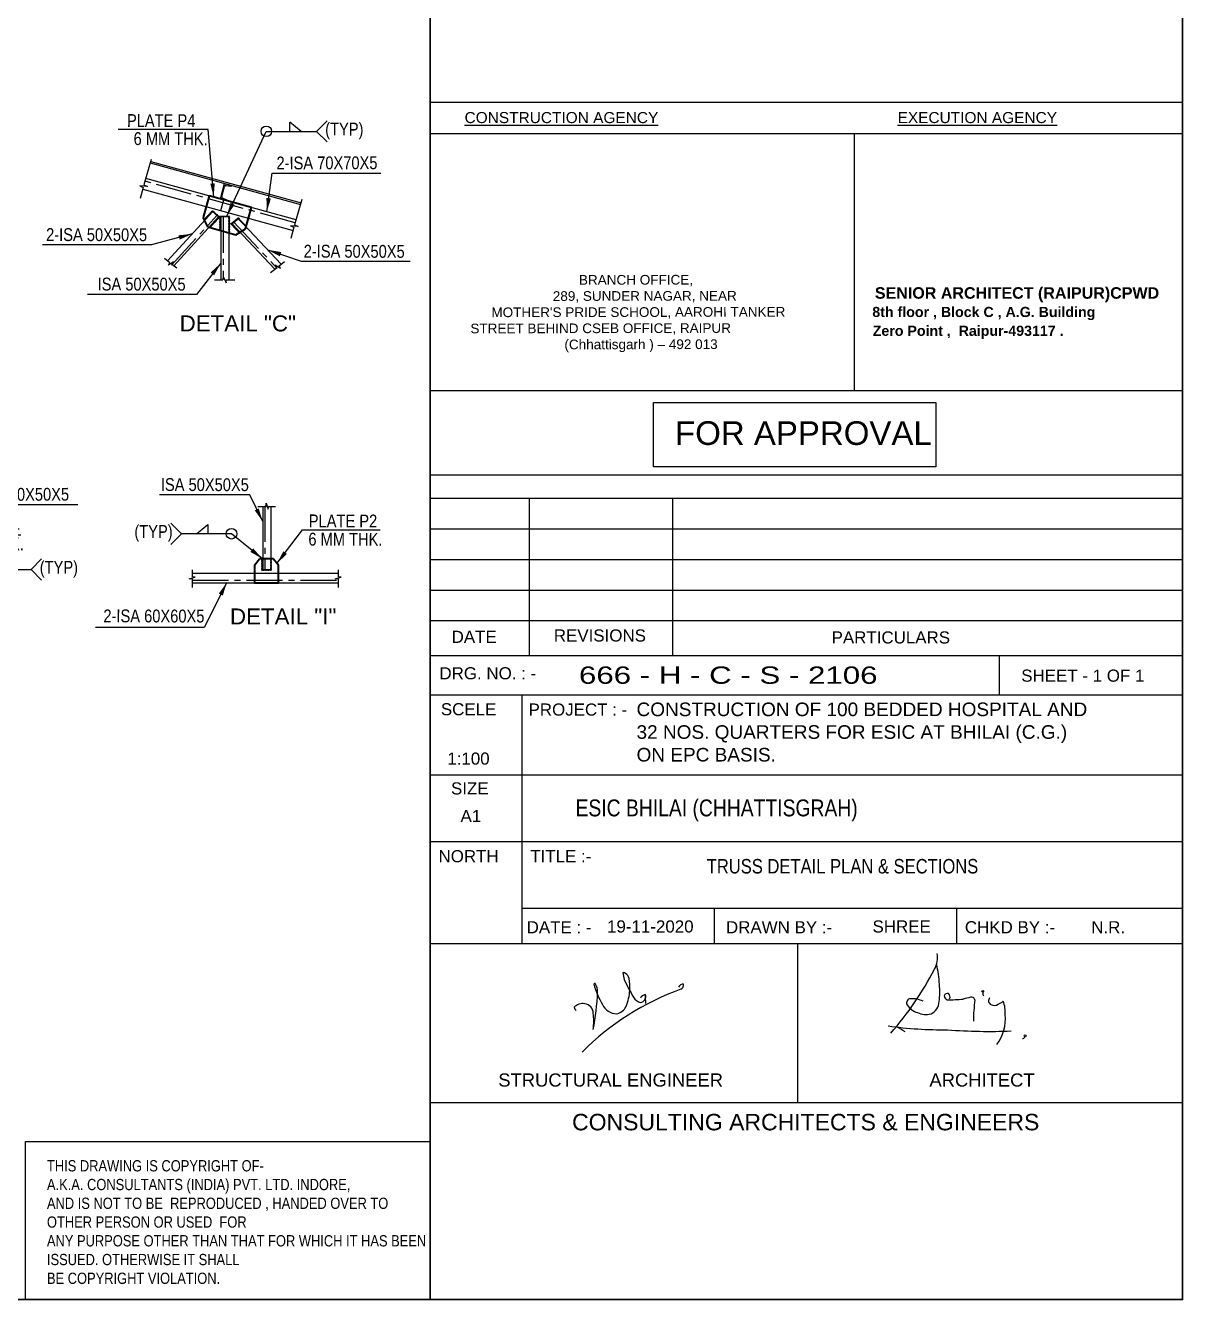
# Model space of a CAD drawing. Header units: inches. Extents: x 1789308 to 1948517, y 1504002 to 1708835.
# Drawn here: x 1893416 to 1915125, y 1532379 to 1556273 of the extents above; entities that cross this region are included whole.
import ezdxf
from ezdxf.enums import TextEntityAlignment as Align

# ---------------------------------------------------------------- set-up
doc = ezdxf.new("R2010")
doc.units = ezdxf.units.IN
doc.header["$LTSCALE"] = 0.015
doc.header["$MEASUREMENT"] = 0
doc.linetypes.add('CENTER2', pattern=[1.125, 0.75, -0.125, 0.125, -0.125])
for name, color, linetype in [('DIM DEM', 191, 'Continuous'), ('SHIFTING - STR', 1, 'Continuous'), ('TITLE', 7, 'Continuous'), ('TXT', 2, 'Continuous')]:
    doc.layers.add(name, color=color, linetype=linetype)
for name, color, linetype, lineweight in [('FORMAT - STR', 7, 'Continuous', 25), ('PLATE', 1, 'Continuous', 25), ('SECTION -  LINE - STR', 3, 'Continuous', 20), ('TEXT', 7, 'Continuous', 5), ('TRUSS', 82, 'Continuous', 25), ('truss text', 2, 'Continuous', 25), ('WZ-II_SHEET', 7, 'Continuous', 5)]:
    doc.layers.add(name, color=color, linetype=linetype, lineweight=lineweight)
doc.styles.add('arial', font='ARIALN.TTF')
doc.styles.add('ARIAL NARROW', font='ARIALN.TTF')
doc.styles.add('arial2', font='arial.ttf', dxfattribs={"height": 150})
doc.styles.add('PRADEEP - STR', font='swissel.ttf')
doc.styles.add('ROMAND', font='arial.ttf')
doc.styles.add('SC-BBS1', font='SansSerif')
doc.styles.get("Standard").update_dxf_attribs({"font": 'arial.ttf'})
doc.dimstyles.new('GRID DIM', dxfattribs={"dimtxt": 350, "dimasz": 250, "dimexe": 0.1, "dimexo": 0.1, "dimgap": 0.09, "dimtad": 0, "dimdec": 0, "dimzin": 0, "dimdsep": 46, "dimtxsty": 'PRADEEP - STR', "dimblk": 'OBLIQUE', "dimcen": 0.09, "dimclrd": 73, "dimclre": 73, "dimclrt": 256, "dimadec": 0, "dimazin": 0, "dimtfac": 1, "dimtdec": 0, "dimtofl": 0, "dimtmove": 1, "dimatfit": 3, "dimfxl": 1.25, "dimtolj": 1, "dimtzin": 0, "dimlwd": -1, "dimlwe": -1, "dimarcsym": 2})
pattern_1 = [(75, (-1788579.1358, -1569231.7866), (-2.4148145657, 0.6470476128), [])]
pattern_2 = [(75, (-1809673.053, -1570177.7756), (-2.4148145657, 0.6470476128), [])]

# ---------------------------------------------------------------- blocks, each defined once
blk = doc.blocks.new('A$C54364108')
at = {"layer": 'TEXT', "color": 1, "insert": (627, 4622), "char_height": 494.82, "width": 18648.27, "attachment_point": 1, "rotation": 0.10666}
blk.add_mtext("\\pi6708.46527;{\\fSansSerif|b0|i0|c2|p2;\\C7;BRANCH OFFICE,\\P\\pi5370.37052;289, SUNDER NAGAR, NEAR\\P\\pi2228.63717;MOTHER'S PRIDE SCHOOL, AAROHI TANKER              STREET BEHIND CSEB OFFICE, RAIPUR\\P\\pi5960.63804;(Chhattisgarh ) – 492 013}", dxfattribs=at)
blk = doc.blocks.new('A$C409F2BD6')
at = {"layer": 'TITLE', "xscale": 0.1382344570112485, "yscale": 0.1382344570112485, "zscale": 0.1382344570112485}
blk.add_blockref('A$C54364108', (-116.2, -1862.6, 0), dxfattribs=at)
at = {"layer": 'TITLE', "char_height": 78.101, "width": 2008.535, "attachment_point": 1, "style": 'ROMAND'}
for s, insert in [('{\\LCONSTRUCTION AGENCY}', (89.4, -69.8, 0.1)), ('{\\LEXECUTION AGENCY}', (3150.8, -69.8, 0.1))]:
    blk.add_mtext(s, dxfattribs=dict(at, insert=insert))
at = {"layer": 'WZ-II_SHEET', "width": 2102.399, "attachment_point": 1, "style": 'arial2'}
for s, insert, char_height in [('{\\fSwis721 Lt BT|b1|i0|c0|p34;SENIOR ARCHITECT (RAIPUR)CPWD}', (2990.1, -1307.9, 0.1), 81.216), ('{\\fSwis721 Lt BT|b1|i0|c0|p34;8th floor , Block C , A.G. Building}', (2972.3, -1446.8, 0.1), 71.809), ('{\\fSwis721 Lt BT|b1|i0|c0|p34;Zero Point ,  Raipur-493117 .}', (2975.3, -1579.7, 0.1), 71.809)]:
    blk.add_mtext(s, dxfattribs=dict(at, insert=insert, char_height=char_height))
blk = doc.blocks.new('A$C61CD6DFF')
at = {"layer": 'FORMAT - STR', "color": 4}
for centre, radius in [((4593.4, -516.2), 6.18), ((4923.9, -862.3), 7.48)]:
    blk.add_circle(centre, radius, dxfattribs=at)
for centre, radius, start, end in [((4038.6, -250.8), 202.4, 332.68832, 8.57579), ((1800.8, -391.1, 0), 20.9, 46.26059, 108.52902), ((2016.1, -352.9, 0), 222.7, 184.71939, 198.73346), ((1776.2, -433.4, 0), 69.5, 15.63067, 55.77411), ((2036.9, 787.7), 2457.4, 318.51408, 332.5869), ((3304.5, -513.9), 953.5, 3.11553, 12.80894), ((1575.5, -461.9, 0), 7.78, 58.36705, 162.03416), ((2135, -308.1, 0), 586.7, 194.95446, 211.78155), ((1471.2, -520.9, 0), 126.7, 359.60954, 31.20234), ((2887.8, 61.2, 0), 1186.5, 204.15916, 211.66291), ((1464, -482.5, 0), 385.2, 355.94551, 10.14917), ((2265.7, -504.8, 0), 45.5, 88.4286, 149.85686), ((2227.5, -463.6, 0), 39.6, 297.8299, 6.25849), ((3692.2, -519), 567.2, 352.22318, 5.76124), ((2949, -2451.4, 0), 2075.4, 109.79941, 135.14605), ((-324.2, -444, 0), 1923.7, 348.98388, 357.68378), ((1508.5, -493.5, 0), 340.1, 335.91804, 357.25684), ((1957.7, -514.5, 0), 92.6, 210.55461, 253.16357), ((1922.5, -553.1, 0), 50.8, 279.40235, 334.59905), ((1972.9, -586.5, 0), 45.5, 96.25221, 155.70766), ((2593, -550.1, 0), 625.1, 179.19652, 185.56394), ((1943.5, -558.5, 0), 29.8, 326.65248, 35.03357), ((4033.3, -605.8), 32.9, 91.13269, 208.71477), ((4037.9, -797.2), 224.3, 66.11605, 91.32449), ((4318.7, -556.1), 25, 68.77378, 167.72132), ((4329.4, -548.1), 35.2, 184.34639, 248.94037), ((4338.9, 383.6), 964.7, 268.68721, 276.06988), ((4303.7, -558.8), 35.3, 334.53327, 47.91077), ((4685.3, -1482.1), 938.7, 101.4793, 105.08972), ((4507.6, -584.7), 24.3, 9.14628, 112.00378), ((5868.4, -749.5), 1347.4, 172.8103, 179.93127), ((4625.3, -531.4), 31.6, 162.95589, 219.35351), ((4670.4, -589.2), 32, 133.46199, 245.81037), ((4614.9, -412.8), 225.9, 295.61277, 307.63097), ((4524.8, -678), 243.8, 355.90471, 20.71957), ((1480.5, -701.4, 0), 90.2, 79.0966, 136.65593), ((1456.1, -631.4, 0), 42, 191.06697, 233.79861), ((1488.6, -687.7, 0), 75.4, 2.2899, 83.21732), ((1057, -748.2, 0), 510.9, 352.8665, 7.14227), ((1749.7, -565.8, 0), 124.6, 204.35032, 268.01861), ((1728.2, -592.7, 0), 99, 279.97515, 336.45829), ((4126.3, -538.7), 147.4, 214.25007, 254.08979), ((4150.2, -555.1), 140.8, 242.84761, 286.82453), ((4147.1, -592), 107.2, 294.12625, 358.00219), ((4683.3, -568.7), 56, 242.36516, 301.51612), ((4295, 2333.2), 3148.1, 262.00087, 270.45765), ((3841.4, -1015.4), 236.1, 51.42353, 70.81344), ((4423.9, -726.3), 345.5, 324.06335, 5.13717), ((4636.8, 3273.3), 4100.4, 265.57138, 272.49091), ((4900.8, -860.2), 22.5, 272.9949, 335.97918)]:
    blk.add_arc(centre, radius, start, end, dxfattribs=at)
blk = doc.blocks.new('A$C533A03B5')
at = {"color": 4}
for p, q in [((-22.5, 100), (22.5, 100)), ((-22.5, 0), (-22.5, 100)), ((-17.8, 17.7), (-17.8, 82.3)), ((-9.7, 91.2), (18.5, 94.7)), ((-22.5, 0), (22.5, 0)), ((-9.7, 8.8), (18.5, 5.3)), ((22.5, 0), (22.5, 0.8))]:
    blk.add_line(p, q, dxfattribs=at)
for centre, radius, start, end in [((-8.8, 82.3), 9, 96, 180), ((17.9, 99.3), 4.61, 276.51912, 8.94651), ((-8.8, 17.7), 9, 180, 264), ((18, 0.8), 4.5, 0, 84)]:
    blk.add_arc(centre, radius, start, end, dxfattribs=at)
blk = doc.blocks.new('A$C67564977')
at = {"layer": 'PLATE', "color": 3, "lineweight": 40}
for p, q in [((-132.6, -36.6), (132.6, 36.6)), ((132.6, 36.6), (169.9, -98.7)), ((-95.4, -171.2), (-132.6, -36.6)), ((140.6, -158.3), (-34.9, -206.8)), ((140.6, -158.3), (169.9, -98.7)), ((-34.9, -206.8), (-95.4, -171.2))]:
    blk.add_line(p, q, dxfattribs=at)
blk = doc.blocks.new('_Oblique')
at = {"color": 0, "linetype": 'ByBlock', "lineweight": -2}
blk.add_line((-0.5, -0.5), (0.5, 0.5), dxfattribs=at)
blk = doc.blocks.new('A$C1F354469')
at = {"layer": 'PLATE', "color": 3, "lineweight": 40}
for p, q in [((-75, 109.9), (-42.5, 149)), ((-75, 0), (-75, 109.9)), ((-42.5, 149), (42.5, 149)), ((75, 109.9), (42.5, 149)), ((75, 109.9), (75, 0)), ((75, 0), (-75, 0))]:
    blk.add_line(p, q, dxfattribs=at)
blk = doc.blocks.new('A$C0753178B')
h = blk.add_hatch()
h.set_pattern_fill('ANSI31', color=4, scale=20, angle=30)
h.set_pattern_definition(pattern_1)
h.paths.add_polyline_path([(-295.8, -75.3), (-273, -121.4), (-258, -125.7), (-196.4, -58.9), (-242.3, -17.3)])
h.paths.add_polyline_path([(-292.9, -81.2), (-273.1, -121.5), (-264.3, -123.9), (-204.9, -59.3), (-242, -25.8)], flags=17)
h = blk.add_hatch()
h.set_pattern_fill('ANSI31', color=4, scale=20, angle=30)
h.set_pattern_definition(pattern_1)
h.paths.add_polyline_path([(-197.8, -142.3), (-197.7, -52.5), (-135.7, -52.5), (-135.6, -159.5)])
h.paths.add_polyline_path([(-191.7, -144), (-191.7, -58.5), (-141.7, -58.5), (-141.7, -157.8)], flags=17)
h = blk.add_hatch()
h.set_pattern_fill('ANSI31', color=4, scale=20, angle=30)
h.set_pattern_definition(pattern_1)
h.paths.add_polyline_path([(-76.3, -157.5), (-129.3, -101.3), (-80.5, -62.9), (-31.7, -114.9), (-37.2, -134.5)])
h.paths.add_polyline_path([(-71.1, -154.4), (-120.5, -102), (-81.1, -71), (-33.5, -121.5), (-37.1, -134.4)], flags=16)
for p, q in [((311.5, 475.9), (241.2, 532.6)), ((241.2, 475.9), (241.2, 532.6)), ((406.6, 475.9), (472.9, 542.2)), ((406.6, 475.9), (472.9, 409.6))]:
    blk.add_line(p, q)
blk.add_circle((93.2, 475.9), 33.1)
at = {"layer": 'SHIFTING - STR', "color": 4, "ltscale": 1000}
blk.add_line((279, -77), (-660.2, 182.1), dxfattribs=at)
for points in [[(-626.7, 299.7), (-672, 140.7), (-648.9, 130.5), (-697.9, 135.3), (-676.1, 125.7), (-695.3, 56.1)], [(-679.1, 114.8), (260.1, -144.4)], [(315.2, 50.3), (270, -108.6), (293, -118.8), (244, -114.1), (265.8, -123.6), (246.6, -193.2)], [(-525.5, -333.9), (-242, -25.8)], [(-486.1, -365), (-204.9, -59.3)], [(-242, -25.8), (-204.9, -59.3)], [(-191.7, -58.5), (-191.7, -452.6)], [(-141.7, -58.5), (-191.7, -58.5)], [(-141.7, -58.5), (-141.7, -452.6)], [(-81.1, -71), (-120.5, -102)], [(-81.1, -71), (185.8, -354.2)], [(-120.5, -102), (146.5, -385.2)], [(-467.4, -379.8), (-497.9, -355.7), (-486.6, -338.8), (-519, -361.3), (-510.5, -346.1), (-544.4, -318.6)], [(119, -406.8), (160.1, -374.5), (148.8, -357.6), (181.2, -380.1), (172.7, -364.8), (206.6, -337.4)], [(-231.5, -452.6), (-178.1, -452.6)], [(-178.1, -452.6), (-174.4, -436.6), (-156.9, -470), (-156.9, -452.6)], [(-156.9, -452.6), (-104.1, -452.6)]]:
    blk.add_lwpolyline(points, dxfattribs=at)
at = {"layer": 'SHIFTING - STR', "color": 5, "linetype": 'CENTER2', "ltscale": 20000}
for points in [[(273.8, -95.3), (-665.4, 163.9)], [(-500.8, -360.3), (-215.3, -49.9)], [(-177.7, -58.5), (-177.7, -451.1)], [(-110.1, -92.6), (157.5, -376.5)]]:
    blk.add_lwpolyline(points, dxfattribs=at)
at = {"layer": 'TRUSS', "color": 1}
for points in [[(-632.8, 278.3), (307.3, 19)], [(-630, 287.9), (310.3, 28.5)]]:
    blk.add_lwpolyline(points, dxfattribs=at)
at = {"layer": 'TRUSS'}
blk.add_lwpolyline([(-191.3, -19.8), (-172.7, 47.6)], dxfattribs=at)
at = {"layer": 'PLATE', "xscale": -1}
blk.add_blockref('A$C67564977', (-132.5, 36.8), dxfattribs=at)
at = {"layer": 'TRUSS', "rotation": 344.5751221285044}
blk.add_blockref('A$C533A03B5', (-172.4, 47.6), dxfattribs=at)
at = {"layer": 'TEXT', "color": 2, "style": 'arial'}
for s, rotation, p in [(' PLATE P4', 359.86075, (-577.1, 543.2, 0)), ('6 MM THK.', 359.86075, (-505.1, 430, 0)), ('2-ISA 70X70X5', 0.13925, (472.4, 279, 0)), ('2-ISA 50X50X5', 359.86075, (-968.2, -170, 0)), ('2-ISA 50X50X5', 359.86075, (642.8, -273.9, 0)), ('ISA 50X50X5', 359.86075, (-686.7, -479.2, 0))]:
    blk.add_text(s, height=80, rotation=rotation, dxfattribs=at).set_placement(p, align=Align.MIDDLE_CENTER)
blk.add_text('(TYP)', height=80, rotation=359.86075, dxfattribs=at).set_placement((461.3, 450.4, 0))
at = {"layer": 'DIM DEM'}
for points in [[(-236.1, 65.4, 0), (-270.6, 487.8, 0), (-833.6, 487.8, 0)], [(-154.2, -53.5), (93.2, 475.9), (406.6, 475.9)], [(96.3, -26.6), (128.9, 215.1), (809.6, 215.1)], [(-370.4, -165.4), (-625.9, -233.9), (-1306.7, -233.9)], [(101.7, -264.9), (311.1, -335.5), (991.9, -335.5)], [(-191.7, -348.3), (-344.5, -543.1), (-1025.2, -543.1)]]:
    blk.add_leader(points, dimstyle='GRID DIM', override={"dimasz": 85, "dimclrd": 256, "dimfxl": 0.1}, dxfattribs=at)
blk = doc.blocks.new('A$C38354CA1')
h = blk.add_hatch()
h.set_pattern_fill('ANSI31', color=4, scale=20, angle=30)
h.set_pattern_definition(pattern_2)
h.paths.add_polyline_path([(-266.6, 149.8), (-202.4, 79.5), (-156.9, 121.6), (-220.4, 190), (-231, 190)])
h.paths.add_polyline_path([(-263, 153.9), (-202, 88), (-165.3, 121.9), (-228.3, 190), (-231.3, 189.6)], flags=16)
h = blk.add_hatch()
h.set_pattern_fill('ANSI31', color=4, scale=20, angle=30)
h.set_pattern_definition(pattern_2)
h.paths.add_polyline_path([(-160.9, 84), (-98.9, 84), (-98.9, 190), (-160.9, 190)])
h.paths.add_polyline_path([(-154.9, 90), (-104.9, 90), (-104.9, 190), (-154.9, 190)], flags=16)
h = blk.add_hatch()
h.set_pattern_fill('ANSI31', color=4, scale=20, angle=30)
h.set_pattern_definition(pattern_2)
h.paths.add_polyline_path([(-105.3, 120.2), (-52.5, 88), (-12.1, 152.2), (-47.9, 189.1), (-62.8, 190)])
h.paths.add_polyline_path([(-97.1, 122.2), (-54.5, 96.2), (-17.2, 157.4), (-48.8, 190), (-55.7, 190)], flags=16)
for p, q in [((712.5, 25), (642.2, 81.6)), ((642.2, 25), (642.2, 81.6)), ((807.6, 25), (873.9, 91.3)), ((807.6, 25), (873.9, -41.3))]:
    blk.add_line(p, q)
blk.add_lwpolyline([(-154.9, 60), (-104.9, 60)])
blk.add_circle((494.1, 25), 33.1)
at = {"layer": 'SHIFTING - STR', "color": 4, "ltscale": 1000}
for points in [[(-175, 479), (-135.6, 479.1), (-134, 499.4), (-122.5, 461.7), (-119.7, 478.9), (-86.8, 479.5)], [(-154.9, 479.2), (-154.9, 90)], [(-104.9, 479.2), (-104.9, 90)], [(188.9, 420.3), (147.1, 451.7), (133.6, 436.4), (147, 473.5), (134.5, 461.4), (99.2, 487)], [(-527.9, 388.8), (-486.2, 420.2), (-472.7, 405), (-486.1, 442), (-473.5, 429.9), (-438.3, 455.6)], [(-202, 88), (-499.9, 409.9)], [(-165, 121.5), (-459.6, 440.1)], [(117.3, 473.9), (-97.1, 122.2)], [(157.4, 443.9), (-54.5, 96.2)], [(-694.6, -27.7), (-694.7, 24.5), (-715, 26.2), (-677.3, 37.7), (-694.5, 40.5), (-695.2, 84.1)], [(-165, 121.5), (-202, 88)], [(-154.9, 90), (-104.9, 90)], [(-97.1, 122.2), (-54.5, 96.2)], [(335, -26.1), (334.9, 26.1), (314.6, 27.7), (352.3, 39.3), (335.1, 42), (334.4, 85.6)], [(-694.8, 60), (335, 60)], [(-694.8, 0), (335, 0)]]:
    blk.add_lwpolyline(points, dxfattribs=at)
at = {"layer": 'SHIFTING - STR', "color": 5, "linetype": 'CENTER2', "ltscale": 20000}
for points in [[(-118.9, 479.2), (-118.9, 90)], [(-191.7, 97.4), (-488.6, 418.4)], [(143.3, 447.4), (-66.3, 103.4)], [(-694.8, 17), (335, 17)]]:
    blk.add_lwpolyline(points, dxfattribs=at)
at = {"layer": 'PLATE', "rotation": 164.5751221282037}
blk.add_blockref('A$C67564977', (-137.5, 0), dxfattribs=at)
at = {"layer": 'TEXT', "color": 2, "style": 'arial'}
for s, rotation, p in [('ISA 50X50X5', 359.86075, (-560.5, 596.6, 0)), ('2-ISA 50X50X5', 0.13925, (729.9, 495.1, 0)), ('PLATE P4', 359.86075, (523.8, 297.2, 0)), ('2-ISA 50X50X5', 359.86075, (-872.7, 235.6, 0)), ('6 MM THK.', 359.86075, (531.6, 185.6, 0)), ('2-ISA 60X60X5', 359.86075, (-228.8, -134.9, 0))]:
    blk.add_text(s, height=80, rotation=rotation, dxfattribs=at).set_placement(p, align=Align.MIDDLE_CENTER)
blk.add_text('(TYP)', height=80, rotation=359.86075, dxfattribs=at).set_placement((862.3, -0.6, 0))
at = {"layer": 'DIM DEM'}
for points in [[(-154.9, 379.5), (-280.2, 532.6), (-843.4, 532.6)], [(91.7, 336, 0), (408.8, 432, 0), (1100, 432, 0)], [(-387.3, 288.2), (-555.8, 179.5), (-1191.5, 179.5)], [(0, 127.6, 0), (262.7, 241.7, 0), (743.3, 241.7, 0)], [(-35.1, 98.6), (494.1, 25), (807.6, 25)], [(229.7, 0), (86.4, -206.5), (-594.3, -206.5)]]:
    blk.add_leader(points, dimstyle='GRID DIM', override={"dimasz": 85, "dimclrd": 256, "dimfxl": 0.1}, dxfattribs=at)
blk = doc.blocks.new('A$C4C4B6BB8')
h = blk.add_hatch()
h.set_pattern_fill('ANSI31', color=4, scale=20, angle=30)
h.set_pattern_definition([(75, (-1811412.2738, -1570361.3368), (-2.4148145657, 0.6470476128), [])])
h.paths.add_polyline_path([(-474.2, 86.2), (-424.2, 86.2), (-424.2, 152.8), (-474.2, 152.8)], flags=16)
h.paths.add_polyline_path([(-480.2, 80.2), (-418.2, 80.2), (-418.2, 152.8), (-480.2, 152.8)])
for p, q in [((-982.7, 310.5), (-1049, 376.8)), ((-887.6, 310.5), (-817.3, 367.2)), ((-982.7, 310.5), (-1049, 244.2))]:
    blk.add_line(p, q)
blk.add_lwpolyline([(-817.3, 367.2), (-817.3, 310.5)])
blk.add_circle((-669.2, 310.5), 33.1)
at = {"layer": 'SHIFTING - STR', "color": 4, "ltscale": 1000}
for points in [[(-505.6, 480.5), (-453.3, 480.6), (-451.7, 500.9), (-440.2, 463.2), (-437.4, 480.4), (-393.8, 481.2)], [(-474.2, 480.6), (-474.2, 86.2)], [(-424.2, 480.7), (-424.2, 86.2)], [(-913.2, -26.1), (-913.2, 26.1), (-933.5, 27.7), (-895.9, 39.3), (-913.1, 42), (-913.8, 85.6)], [(-474.2, 86.2), (-424.2, 86.2)], [(0, -26.1), (0, 26.1), (-20.3, 27.7), (17.3, 39.3), (0.1, 42), (-0.6, 85.6)], [(-913.4, 63.8), (-0.2, 63.8)], [(-913.2, 3.8), (0, 3.8)]]:
    blk.add_lwpolyline(points, dxfattribs=at)
at = {"layer": 'SHIFTING - STR', "color": 5, "linetype": 'CENTER2', "ltscale": 20000}
for points in [[(-460.2, 484.8), (-460.2, 86.2)], [(-913.2, 20.8), (-2.3, 20.8)]]:
    blk.add_lwpolyline(points, dxfattribs=at)
at = {"layer": 'PLATE', "xscale": -1}
blk.add_blockref('A$C1F354469', (-451.4, 3.8), dxfattribs=at)
at = {"layer": 'TEXT', "color": 2, "style": 'arial'}
for s, p in [('ISA 50X50X5', (-836, 617.4, 0)), (' PLATE P2', (15.2, 390.4, 0)), ('6 MM THK.', (43.1, 276, 0)), ('2-ISA 60X60X5', (-1154.6, -203.7, 0))]:
    blk.add_text(s, height=80, rotation=359.86075, dxfattribs=at).set_placement(p, align=Align.MIDDLE_CENTER)
blk.add_text('(TYP)', height=80, rotation=0.13925, dxfattribs=at).set_placement((-1276.6, 284.4, 0))
at = {"layer": 'DIM DEM'}
for points in [[(-474.2, 386.2), (-555.7, 553.4), (-1118.9, 553.4)], [(-385.3, 124.4, 0), (-225.9, 335, 0), (261.4, 335, 0)], [(-476.4, 154.3), (-669.2, 310.5), (-982.7, 310.5)], [(-698.3, 6.1), (-839.3, -275.4), (-1520.1, -275.4)]]:
    blk.add_leader(points, dimstyle='GRID DIM', override={"dimasz": 85, "dimclrd": 256, "dimfxl": 0.1}, dxfattribs=at)

msp = doc.modelspace()

# ---------------------------------------------------------------- linework, layer by layer
msp.add_lwpolyline([(1831024.5, 1591778.9), (1915124.5, 1591778.9), (1915124.5, 1532378.8), (1831024.5, 1532378.8)], close=True)
at = {"layer": 'TITLE', "color": 125}
for p, q in [((1901006.2, 1591778.9), (1901006.1, 1532378.8)), ((1901006.1, 1532378.8), (1901006.1, 1568324.5)), ((1901006.1, 1554835.1), (1915124.5, 1554835.1, 0.2)), ((1901006.1, 1554249.2), (1915124.5, 1554249.2, 0.2)), ((1901006.1, 1547843.7), (1915124.7, 1547843.7)), ((1901006.1, 1547405.3), (1915124.7, 1547405.3)), ((1902864.4, 1547405.3), (1902864.4, 1544458.1)), ((1905558, 1547405.3), (1905558, 1544458.1)), ((1901006.1, 1546831.9), (1915124.7, 1546831.9)), ((1901006.1, 1546258.5), (1915124.7, 1546258.5)), ((1901006.1, 1545685.1), (1915124.7, 1545685.1)), ((1901006.1, 1545111.7), (1915124.7, 1545111.7)), ((1901006.1, 1544458.1, 0), (1915124.7, 1544458.1, 0)), ((1911686.9, 1544458.1, 0), (1911686.9, 1543721.1, 0)), ((1901006.1, 1543721.1, 0), (1915124.7, 1543721.1, 0)), ((1902725.8, 1543721.1, 0), (1902725.8, 1539048.2, 0)), ((1915124.7, 1542213, 0), (1901006.1, 1542213, 0)), ((1915124.7, 1540964.1, 0), (1901006.1, 1540964.1, 0)), ((1915124.7, 1539715.1, 0), (1902725.8, 1539715.1, 0)), ((1906338.5, 1539715.1, 0), (1906338.5, 1539048.2, 0)), ((1910887.1, 1539715.1, 0), (1910887.1, 1539048.2, 0)), ((1915124.7, 1539048.2, 0), (1901006.1, 1539048.2, 0)), ((1907905.2, 1536066.8, 0), (1907905.2, 1539048.2, 0)), ((1915124.7, 1536066.8, 0), (1901006.1, 1536066.8, 0))]:
    msp.add_line(p, q, dxfattribs=at)
at = {"layer": 'TITLE', "color": 125, "lineweight": 35}
msp.add_lwpolyline([(1831024.5, 1532378.9), (1915124.5, 1532378.8), (1915124.6, 1591778.9), (1831024.5, 1591778.9)], close=True, dxfattribs=at)
at = {"layer": 'TITLE', "color": 125}
for points in [[(1901006.1, 1554835.1), (1915124.5, 1554835.1), (1915124.5, 1549423.8), (1901006.1, 1549423.8)], [(1893417.4, 1535340.4), (1901006.1, 1535340.4), (1901006.1, 1532378.8), (1893417.4, 1532378.8)]]:
    msp.add_lwpolyline(points, close=True, dxfattribs=at)
msp.add_lwpolyline([(1908968.5, 1549423.8), (1908968.5, 1554249.2)], dxfattribs=at)
at = {"layer": 'TITLE', "color": 1}
msp.add_lwpolyline([(1905197.2, 1549205), (1910496.4, 1549205), (1910496.4, 1547994.8), (1905197.2, 1547994.8)], close=True, dxfattribs=at)

# ---------------------------------------------------------------- block references
at = {"lineweight": -2, "xscale": 2.653589436184578, "yscale": 2.653589436184578, "zscale": 2.653589436184578}
msp.add_blockref('A$C409F2BD6', (1901417.5, 1554835.1), dxfattribs=at)
at = {"layer": 'PLATE', "xscale": 3, "yscale": 3, "zscale": 3}
for name, p in [('A$C0753178B', (1897655.4, 1552859.8)), ('A$C38354CA1', (1891097.3, 1545994.5)), ('A$C4C4B6BB8', (1899289.8, 1545809.7))]:
    msp.add_blockref(name, p, dxfattribs=at)
at = {"layer": 'SECTION -  LINE - STR', "xscale": 2.412315942493528, "yscale": 2.412315942493528, "zscale": 2.412315942493528}
msp.add_blockref('A$C61CD6DFF', (1900296.2, 1539402.6, 0), dxfattribs=at)

# ---------------------------------------------------------------- texts
at = {"layer": 'FORMAT - STR', "insert": (1904880.9, 1543575), "char_height": 297.6783, "width": 8466.932, "attachment_point": 1, "rotation": 0.00229, "style": 'PRADEEP - STR'}
msp.add_mtext('{\\fArial|b0|i0|c0|p34;\\H0.85714x;CONSTRUCTION OF 100 BEDDED HOSPITAL AND 32 NOS. QUARTERS FOR ESIC AT BHILAI (C.G.) ON EPC BASIS.\\P\\pxqc;\\fSwis721 LtEx BT|b0|i0|c0|p34;\\H1.16667x;\\C4;  }', dxfattribs=at)
at = {"layer": 'TITLE', "color": 1, "style": 'ROMAND'}
msp.add_text(' FOR APPROVAL', height=443.358, dxfattribs=at).set_placement((1905430.7, 1548406.9))
at = {"layer": 'TITLE', "color": 7, "style": 'ARIAL NARROW'}
msp.add_text('ESIC BHILAI (CHHATTISGRAH)', height=316.359, dxfattribs=at).set_placement((1903735.9, 1541440.6))
at = {"layer": 'TITLE', "color": 7, "attachment_point": 1, "style": 'ARIAL NARROW'}
for s, insert, char_height, width in [('\\pxqc;TRUSS DETAIL PLAN & SECTIONS', (1904016.4, 1540640.8), 271.386, 9457.085), ('THIS DRAWING IS COPYRIGHT OF-\\PA.K.A. CONSULTANTS (INDIA) PVT. LTD. INDORE,\\PAND IS NOT TO BE  REPRODUCED , HANDED OVER TO OTHER PERSON OR USED  FOR \\PANY PURPOSE OTHER THAN THAT FOR WHICH IT HAS BEEN ISSUED. OTHERWISE IT SHALL\\PBE COPYRIGHT VIOLATION. ', (1893819.3, 1534992.7), 210.978, 7142.854)]:
    msp.add_mtext(s, dxfattribs=dict(at, insert=insert, char_height=char_height, width=width))
at = {"layer": 'truss text', "style": 'SC-BBS1'}
for s, p in [('DETAIL "C"', (1897399.6, 1550446.1)), ('DETAIL "I"', (1898251, 1544949.8))]:
    msp.add_text(s, height=300, dxfattribs=at).set_placement(p, align=Align.BOTTOM_CENTER)
at = {"layer": 'TXT', "color": 0, "ltscale": 3, "style": 'ROMAND'}
for s, height, p in [('DATE', 227.21, (1901411.5, 1544694.3)), ('REVISIONS', 227.21, (1903329.2, 1544719.6)), ('PARTICULARS', 227.208, (1908540.9, 1544682.6)), ('DRG. NO. : -', 227.208, (1901182.6, 1544010.7)), ('SHEET - 1 OF 1', 227.208, (1912098.9, 1543966.2)), ('SCELE', 227.21, (1901209.3, 1543336)), ('PROJECT : -', 227.208, (1902854.9, 1543330.1)), ('1:100', 227.21, (1901330.4, 1542410.4)), ('SIZE', 227.21, (1901399.9, 1541851.3)), ('A1', 227.21, (1901578.6, 1541333.5)), ('NORTH', 227.21, (1901165.7, 1540579.9)), ('TITLE :-', 227.21, (1902886.6, 1540580.4)), ('DATE : -', 227.21, (1902819.7, 1539247.4)), ('19-11-2020', 227.21, (1904327.7, 1539262.2)), ('DRAWN BY :-    ', 227.208, (1906559.5, 1539247.4)), ('SHREE', 227.21, (1909308.4, 1539262)), ('CHKD BY :-', 227.21, (1911040.8, 1539247.4)), ('N.R.', 227.21, (1913412.1, 1539247.4)), ('STRUCTURAL ENGINEER', 246.914, (1902287.2, 1536372.2)), ('ARCHITECT', 246.91, (1910376, 1536372.2)), ('CONSULTING ARCHITECTS & ENGINEERS ', 308.643, (1903671.5, 1535552))]:
    msp.add_text(s, height=height, dxfattribs=at).set_placement(p)
at = {"layer": 'TXT', "color": 4, "ltscale": 3, "style": 'ROMAND', "width": 1.292517}
msp.add_text('666 - H - C - S - 2106', height=324.582, dxfattribs=at).set_placement((1903800.6, 1543926.9))

doc.saveas('drawing.dxf')
